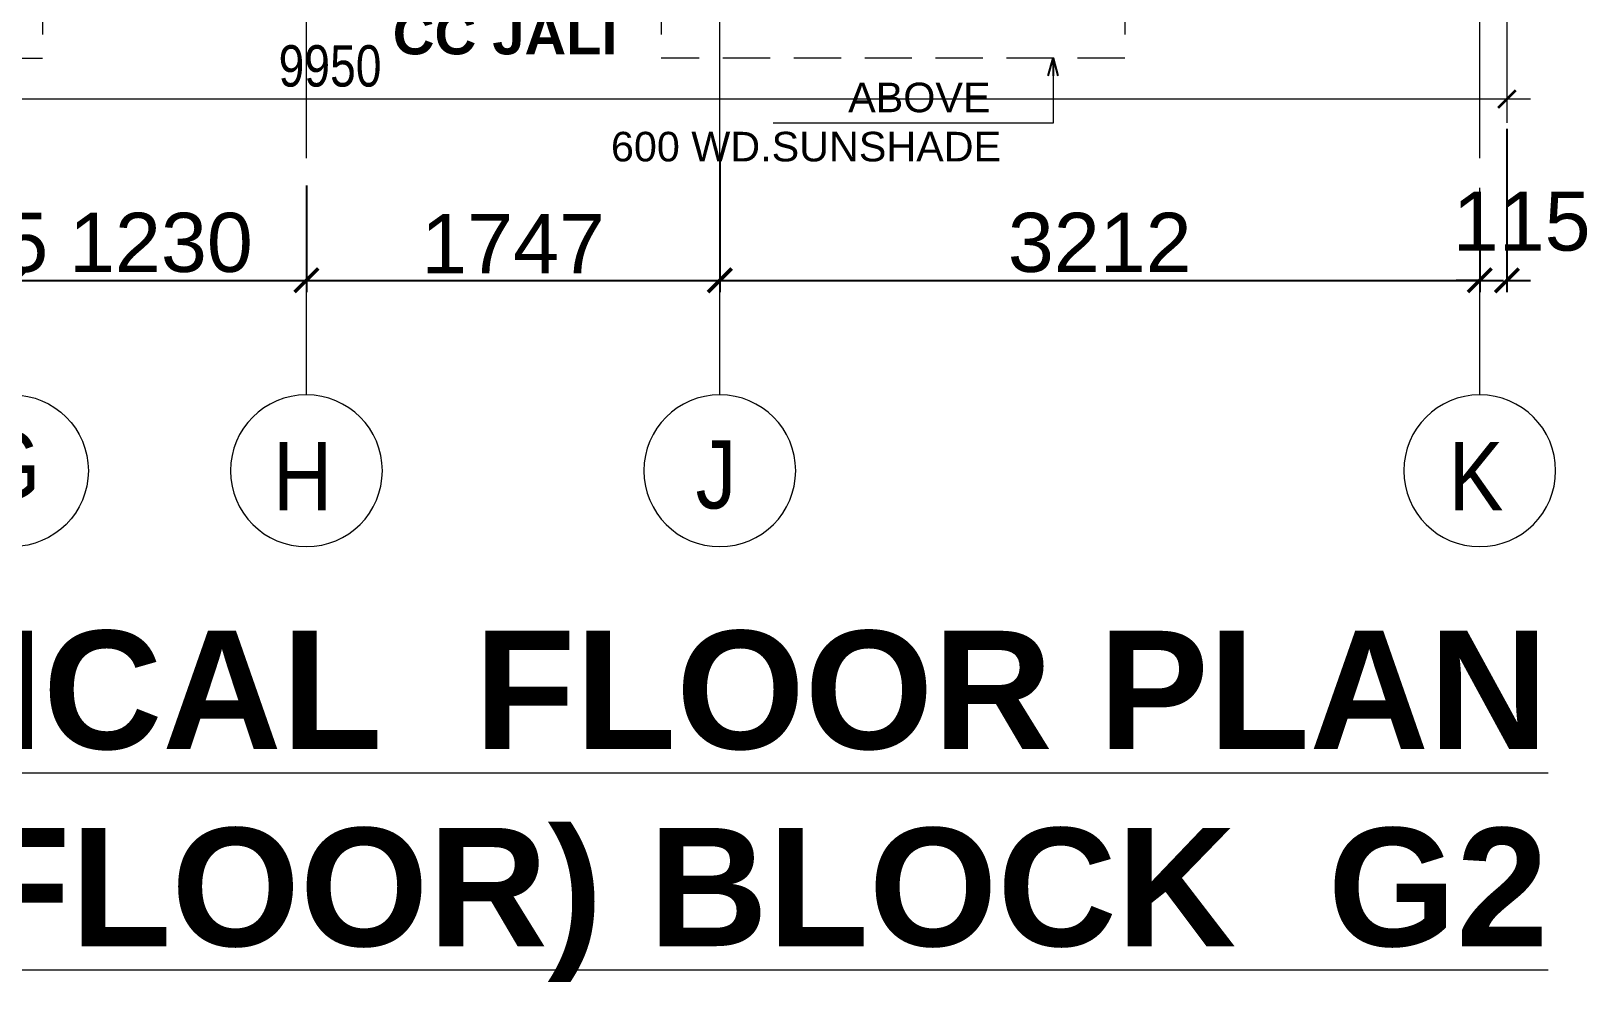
# Model space of a CAD drawing. Header units: millimetres. Extents: x -286480 to 108094, y -227925 to 10018.
# Drawn here: x -12842 to -6257, y -143050 to -139030 of the extents above; entities that cross this region are included whole.
import ezdxf
from ezdxf.enums import TextEntityAlignment as Align

# ---------------------------------------------------------------- set-up
doc = ezdxf.new("R2010")
doc.units = ezdxf.units.MM
doc.header["$LTSCALE"] = 100
doc.header["$MEASUREMENT"] = 0
doc.header["$PDMODE"] = 67
doc.linetypes.add('CENTER', pattern=[2, 1.25, -0.25, 0.25, -0.25])
doc.linetypes.add('DASHED', pattern=[0.75, 0.5, -0.25])
doc.layers.get('0').update_dxf_attribs({"lineweight": 25})
for name, color, linetype, lineweight in [('00-SAA-SHEET-TEXT', 7, 'Continuous', 15), ('A-ANNO-GRID', 251, 'CENTER', 9), ('A-ANNO-TEXT', 7, 'Continuous', 25), ('dim', 7, 'Continuous', 13), ('GRID TAB', 21, 'Continuous', 5), ('projection', 200, 'DASHED', 18), ('text', 7, 'Continuous', 9)]:
    doc.layers.add(name, color=color, linetype=linetype, lineweight=lineweight)
doc.layers.add('DIM1', color=132, linetype='Continuous')
doc.styles.add('ARIAL', font='arial.ttf', dxfattribs={"width": 0.8})
doc.styles.add('CENTURY-GOTHIC', font='GOTHIC.TTF', dxfattribs={"height": 175})
doc.styles.add('GOTHIC-TITLE', font='GOTHIC.TTF', dxfattribs={"width": 0.9, "height": 20})
doc.styles.get("Standard").update_dxf_attribs({"font": 'sanss___.ttf'})
doc.styles.add('Tower', font='arial.ttf', dxfattribs={"height": 250})
doc.dimstyles.new('1.125', dxfattribs={"dimtxt": 175, "dimasz": 75, "dimexe": 50, "dimexo": 50, "dimgap": 50, "dimtad": 1, "dimdec": 0, "dimrnd": 5, "dimzin": 0, "dimdsep": 46, "dimtxsty": 'CENTURY-GOTHIC', "dimblk": 'ARCHTICK', "dimcen": 5, "dimdle": 40, "dimclrd": 256, "dimclre": 8, "dimclrt": 213, "dimadec": 0, "dimazin": 0, "dimtfac": 1, "dimtdec": 0, "dimtofl": 0, "dimtmove": 2, "dimatfit": 2, "dimldrblk": 'OPEN30', "dimfxl": 80, "dimtolj": 1, "dimtzin": 0, "dimlwd": 15, "dimlwe": 9, "dimarcsym": 1})
doc.dimstyles.new('D 75', dxfattribs={"dimtxt": 175, "dimasz": 75, "dimexe": 100, "dimexo": 100, "dimgap": 50, "dimtad": 1, "dimdec": 0, "dimrnd": 5, "dimzin": 0, "dimdsep": 46, "dimtxsty": 'ARIAL', "dimblk": 'ARCHTICK', "dimcen": 0.09, "dimdle": 100, "dimclrd": 256, "dimclrt": 256, "dimadec": 0, "dimazin": 0, "dimtfac": 1, "dimtdec": 0, "dimtix": 1, "dimtofl": 0, "dimtmove": 1, "dimatfit": 3, "dimfxl": 135, "dimtolj": 1, "dimtzin": 0, "dimlwd": 9, "dimlwe": 9, "dimarcsym": 0})
doc.dimstyles.new('IIITD_WD_L @ 100', dxfattribs={"dimscale": 100, "dimtxt": 2.5, "dimasz": 1, "dimexe": 0.5, "dimexo": 0.25, "dimgap": 0.3, "dimtad": 1, "dimdec": 0, "dimrnd": 1, "dimzin": 0, "dimdsep": 46, "dimtxsty": 'Standard', "dimblk": 'ARCHTICK', "dimcen": 0.2, "dimdle": 1, "dimclrd": 8, "dimclre": 8, "dimadec": 0, "dimazin": 0, "dimtfac": 1, "dimtdec": 0, "dimtofl": 0, "dimtmove": 0, "dimatfit": 0, "dimfxl": 2, "dimtolj": 1, "dimtzin": 0, "dimlwd": -1, "dimlwe": -1, "dimarcsym": 0})

# ---------------------------------------------------------------- blocks, each defined once
blk = doc.blocks.new('_ArchTick')
at = {"const_width": 0.15}
blk.add_lwpolyline([(-0.5, -0.5), (0.5, 0.5)], dxfattribs=at)
blk = doc.blocks.new('*D316')
at = {"layer": 'Defpoints', "color": 0, "ltscale": 0.1, "transparency": 16777216}
for p in [(-6603.2, -138672.4, -3), (-16553.2, -138739.2, -3), (-16553.2, -139317.8)]:
    blk.add_point(p, dxfattribs=at)
at = {"layer": 'dim', "color": 0, "lineweight": 9, "ltscale": 0.1, "transparency": 16777216}
for p, q in [((-6603.2, -138772.4), (-6603.2, -139417.8)), ((-16553.2, -138839.2), (-16553.2, -139417.8))]:
    blk.add_line(p, q, dxfattribs=at)
at = {"layer": 'dim', "lineweight": 9, "ltscale": 0.1, "transparency": 16777216}
blk.add_line((-6503.2, -139317.8), (-16653.2, -139317.8), dxfattribs=at)
at = {"layer": 'dim', "lineweight": 9, "ltscale": 0.1, "transparency": 16777216, "xscale": 75, "yscale": 75, "zscale": 75, "rotation": 180}
blk.add_blockref('_ArchTick', (-16553.2, -139317.8), dxfattribs=at)
at = {"layer": 'dim', "lineweight": 9, "ltscale": 0.1, "transparency": 16777216, "xscale": 75, "yscale": 75, "zscale": 75}
blk.add_blockref('_ArchTick', (-6603.2, -139317.8), dxfattribs=at)
at = {"layer": 'dim', "ltscale": 0.1, "transparency": 16777216, "insert": (-11578.2, -139178.5), "char_height": 175, "attachment_point": 5, "style": 'ARIAL'}
blk.add_mtext('\\A1;9950', dxfattribs=at)
blk = doc.blocks.new('GRIDTAB')
at = {"layer": 'GRID TAB', "ltscale": 0.1}
blk.add_circle((4668008.8, 8270544.3), 334.3, dxfattribs=at)
at = {"layer": 'GRID TAB', "ltscale": 0.1, "style": 'GOTHIC-TITLE', "width": 0.9}
blk.add_attdef('1', text='', height=300, dxfattribs=at).set_placement((4667992.4, 8270418.2), align=Align.CENTER)
blk = doc.blocks.new('*D400')
at = {"layer": 'Defpoints', "color": 0, "ltscale": 0.5, "transparency": 16777216}
for p in [(-12908.1, -139657.8, 16.3), (-13213.2, -139783.6, 23), (-12908.1, -140084.2)]:
    blk.add_point(p, dxfattribs=at)
at = {"layer": 'DIM1', "color": 8, "ltscale": 0.5, "transparency": 16777216}
for p, q in [((-12908.1, -139682.8), (-12908.1, -140134.2)), ((-13213.2, -139808.6), (-13213.2, -140134.2)), ((-13313.2, -140084.2), (-12808.1, -140084.2))]:
    blk.add_line(p, q, dxfattribs=at)
at = {"layer": 'DIM1', "color": 8, "ltscale": 0.5, "transparency": 16777216, "xscale": 100, "yscale": 100, "zscale": 100, "rotation": 180}
blk.add_blockref('_ArchTick', (-13213.2, -140084.2), dxfattribs=at)
at = {"layer": 'DIM1', "color": 8, "ltscale": 0.5, "transparency": 16777216, "xscale": 100, "yscale": 100, "zscale": 100}
blk.add_blockref('_ArchTick', (-12908.1, -140084.2), dxfattribs=at)
at = {"layer": 'DIM1', "color": 0, "ltscale": 0.5, "transparency": 16777216, "insert": (-13060.7, -139925.2), "char_height": 250, "attachment_point": 5}
blk.add_mtext('\\A1;305', dxfattribs=at)
blk = doc.blocks.new('*D401')
at = {"layer": 'Defpoints', "color": 0, "ltscale": 0.5, "transparency": 16777216}
for p in [(-12908.1, -139657.8, 16.3), (-11678.1, -139657.8, 22.4), (-11678.1, -140084.2)]:
    blk.add_point(p, dxfattribs=at)
at = {"layer": 'DIM1', "color": 8, "ltscale": 0.5, "transparency": 16777216}
for p, q in [((-12908.1, -139682.8), (-12908.1, -140134.2)), ((-11678.1, -139682.8), (-11678.1, -140134.2)), ((-13008.1, -140084.2), (-11578.1, -140084.2))]:
    blk.add_line(p, q, dxfattribs=at)
at = {"layer": 'DIM1', "color": 8, "ltscale": 0.5, "transparency": 16777216, "xscale": 100, "yscale": 100, "zscale": 100, "rotation": 180}
blk.add_blockref('_ArchTick', (-12908.1, -140084.2), dxfattribs=at)
at = {"layer": 'DIM1', "color": 8, "ltscale": 0.5, "transparency": 16777216, "xscale": 100, "yscale": 100, "zscale": 100}
blk.add_blockref('_ArchTick', (-11678.1, -140084.2), dxfattribs=at)
at = {"layer": 'DIM1', "color": 0, "ltscale": 0.5, "transparency": 16777216, "insert": (-12293.1, -139925.2), "char_height": 250, "attachment_point": 5}
blk.add_mtext('\\A1;1230', dxfattribs=at)
blk = doc.blocks.new('*D402')
at = {"layer": 'Defpoints', "color": 0, "ltscale": 0.5, "transparency": 16777216}
for p in [(-9930.7, -139543.9, -2.6), (-11678.1, -139657.8, 22.4), (-9930.7, -140084.2)]:
    blk.add_point(p, dxfattribs=at)
at = {"layer": 'DIM1', "color": 8, "ltscale": 0.5, "transparency": 16777216}
for p, q in [((-9930.7, -139568.9), (-9930.7, -140134.2)), ((-11678.1, -139682.8), (-11678.1, -140134.2)), ((-11778.1, -140084.2), (-9830.7, -140084.2))]:
    blk.add_line(p, q, dxfattribs=at)
at = {"layer": 'DIM1', "color": 8, "ltscale": 0.5, "transparency": 16777216, "xscale": 100, "yscale": 100, "zscale": 100, "rotation": 180}
blk.add_blockref('_ArchTick', (-11678.1, -140084.2), dxfattribs=at)
at = {"layer": 'DIM1', "color": 8, "ltscale": 0.5, "transparency": 16777216, "xscale": 100, "yscale": 100, "zscale": 100}
blk.add_blockref('_ArchTick', (-9930.7, -140084.2), dxfattribs=at)
at = {"layer": 'DIM1', "color": 0, "ltscale": 0.5, "transparency": 16777216, "insert": (-10804.4, -139929.2), "char_height": 250, "attachment_point": 5}
blk.add_mtext('\\A1;1747', dxfattribs=at)
blk = doc.blocks.new('*D403')
at = {"layer": 'Defpoints', "color": 0, "ltscale": 0.5, "transparency": 16777216}
for p in [(-9930.7, -139543.9, -2.6), (-6718.2, -139725.1, -2.6), (-6718.2, -140084.2)]:
    blk.add_point(p, dxfattribs=at)
at = {"layer": 'DIM1', "color": 8, "ltscale": 0.5, "transparency": 16777216}
for p, q in [((-9930.7, -139568.9), (-9930.7, -140134.2)), ((-6718.2, -139750.1), (-6718.2, -140134.2)), ((-10030.7, -140084.2), (-6618.2, -140084.2))]:
    blk.add_line(p, q, dxfattribs=at)
at = {"layer": 'DIM1', "color": 8, "ltscale": 0.5, "transparency": 16777216, "xscale": 100, "yscale": 100, "zscale": 100, "rotation": 180}
blk.add_blockref('_ArchTick', (-9930.7, -140084.2), dxfattribs=at)
at = {"layer": 'DIM1', "color": 8, "ltscale": 0.5, "transparency": 16777216, "xscale": 100, "yscale": 100, "zscale": 100}
blk.add_blockref('_ArchTick', (-6718.2, -140084.2), dxfattribs=at)
at = {"layer": 'DIM1', "color": 0, "ltscale": 0.5, "transparency": 16777216, "insert": (-8324.5, -139925.2), "char_height": 250, "attachment_point": 5}
blk.add_mtext('\\A1;3212', dxfattribs=at)
blk = doc.blocks.new('_Open30')
at = {"color": 0, "linetype": 'ByBlock', "lineweight": -2}
for p, q in [((-1, 0.268), (0, 0)), ((0, 0), (-1, -0.268)), ((0, 0), (-1, 0))]:
    blk.add_line(p, q, dxfattribs=at)
blk = doc.blocks.new('*D415')
at = {"layer": 'Defpoints', "color": 0, "ltscale": 0.1, "transparency": 16777216}
for p in [(-6603.2, -139417.8, 44.3), (-6718.2, -139725.1, -2.6), (-6603.2, -140084.2)]:
    blk.add_point(p, dxfattribs=at)
at = {"layer": 'DIM1', "color": 8, "ltscale": 0.1, "transparency": 16777216}
for p, q in [((-6603.2, -139442.8), (-6603.2, -140134.2)), ((-6718.2, -139750.1), (-6718.2, -140134.2)), ((-6718.2, -140084.2), (-6818.2, -140084.2)), ((-6603.2, -140084.2), (-6503.2, -140084.2))]:
    blk.add_line(p, q, dxfattribs=at)
at = {"layer": 'DIM1', "color": 8, "ltscale": 0.1, "transparency": 16777216, "xscale": 100, "yscale": 100, "zscale": 100}
blk.add_blockref('_ArchTick', (-6718.2, -140084.2), dxfattribs=at)
at = {"layer": 'DIM1', "color": 8, "ltscale": 0.1, "transparency": 16777216, "xscale": 100, "yscale": 100, "zscale": 100, "rotation": 180}
blk.add_blockref('_ArchTick', (-6603.2, -140084.2), dxfattribs=at)
at = {"layer": 'DIM1', "color": 0, "ltscale": 0.1, "transparency": 16777216, "insert": (-6540.9, -139835.2), "char_height": 250, "attachment_point": 5}
blk.add_mtext('\\A1;115', dxfattribs=at)
blk = doc.blocks.new('EW')
at = {"layer": 'GRID TAB', "color": 1, "xscale": 0.9600000000000005, "yscale": 0.9600000000000005, "zscale": 0.9600000000000005}
blk.add_blockref('GRIDTAB', (-4380083.1, -8230818.9, -13.5), dxfattribs=at).add_auto_attribs({'1': 'G'})

msp = doc.modelspace()

# ---------------------------------------------------------------- linework, layer by layer
at = {"layer": 'A-ANNO-GRID', "ltscale": 5}
for p, q in [((-11678.1, -140568.1, 4.3), (-11678.1, -124321.4, 4.3)), ((-9930.7, -140568.1, -20.7), (-9930.7, -124321.9, -20.7)), ((-6718.2, -140568.1, -20.7), (-6718.2, -124321.9, -20.7))]:
    msp.add_line(p, q, dxfattribs=at)
at = {"layer": 'projection', "color": 21, "ltscale": 4}
for p, q in [((-12793, -138544.2, 23.2), (-12793, -139144.2, 23.2)), ((-10178.2, -138544.3, 25.1), (-10178.2, -139144.3, 25.1)), ((-8218.2, -138544.3, 11.7), (-8218.2, -139144.3, 11.7)), ((-16553, -139144.2, 26.7), (-12793, -139144.2, -29.8)), ((-8218.2, -139144.3, 25.1), (-10178.2, -139144.3, 25.1))]:
    msp.add_line(p, q, dxfattribs=at)

# ---------------------------------------------------------------- block references
msp.add_blockref('EW', (-114126.1, 150207.5, 11.7))
at = {"layer": 'GRID TAB', "color": 1}
ref = msp.add_blockref('GRIDTAB', (-4492966.5, 7798833.5, -8.6), dxfattribs=dict(at, xscale=-0.9600000000000005, yscale=0.9600000000000005, zscale=0.9600000000000005, rotation=180))
ref.add_attrib('1', 'H', dxfattribs={"ltscale": 0.1, "height": 288, "rotation": 360, "style": 'GOTHIC-TITLE', "width": 0.9}).set_placement((-11693.8, -141056, -8.6), align=Align.CENTER)
ref = msp.add_blockref('GRIDTAB', (-4491219.2, 7798833.5, -14.6), dxfattribs=dict(at, xscale=-0.9600000000000005, yscale=0.9600000000000005, zscale=0.9600000000000005, rotation=180))
ref.add_attrib('1', 'J', dxfattribs={"ltscale": 0.1, "height": 288, "rotation": 360, "style": 'GOTHIC-TITLE', "width": 0.9}).set_placement((-9946.5, -141048.7, -14.6), align=Align.CENTER)
ref = msp.add_blockref('GRIDTAB', (-4488006.7, 7798833.5, -8.6), dxfattribs=dict(at, xscale=-0.9600000000000005, yscale=0.9600000000000005, zscale=0.9600000000000005, rotation=180))
ref.add_attrib('1', 'K', dxfattribs={"ltscale": 0.1, "height": 288, "rotation": 360, "style": 'GOTHIC-TITLE', "width": 0.9}).set_placement((-6734, -141056, -8.6), align=Align.CENTER)

# ---------------------------------------------------------------- texts
at = {"layer": '00-SAA-SHEET-TEXT', "insert": (-6428.7, -141565.6, 4.4), "char_height": 500, "attachment_point": 3}
msp.add_mtext_dynamic_manual_height_columns('{\\fSwis721 BT|b1|i0|c0|p34;\\LTYPICAL  FLOOR PLAN\\P (1ST TO 4TH FLOOR) \\fArial|b1|i0|c0|p34;BLOCK  G2}', width=17045.272, gutter_width=1, heights=[0], dxfattribs=at)
at = {"layer": 'A-ANNO-TEXT', "insert": (-10837.9, -139042.5, 25.1), "char_height": 150, "width": 2908.602, "attachment_point": 5, "style": 'Tower'}
msp.add_mtext('{\\fArial|b1|i0|c0|p34;\\H1.1667x;CC JALI}', dxfattribs=at)
at = {"layer": 'text', "color": 40}
for s, p in [('ABOVE', (-9388, -139373.2, 38)), ('600 WD.SUNSHADE', (-10390.8, -139581.1, 38))]:
    msp.add_text(s, height=125, dxfattribs=at).set_placement(p)

# ---------------------------------------------------------------- dimensions: what is measured, and where the dimension line sits
at = {"layer": 'dim', "ltscale": 0.1}
dim = msp.add_linear_dim(base=(-16553.2, -139317.8, 26.2), p1=(-6603.2, -138672.4, 23.2), p2=(-16553.2, -138739.2, 23.2), dimstyle='D 75', dxfattribs=at)
dim.commit()
dim.dimension.update_dxf_attribs({"geometry": '*D316', "text_midpoint": (-11578.2, -139178.5, 26.2)})
at = {"layer": 'DIM1', "ltscale": 0.1}
dim = msp.add_linear_dim(base=(-6603.2, -140084.2, -18.1), p1=(-6718.2, -139725.1, -20.7), p2=(-6603.2, -139417.8, 26.2), dimstyle='IIITD_WD_L @ 100', override={"dimtmove": 1}, dxfattribs=at)
dim.commit()
dim.dimension.update_dxf_attribs({"geometry": '*D415', "text_midpoint": (-6540.9, -139994, -18.1), "dimtype": 160})
at = {"layer": 'DIM1', "ltscale": 0.5}
for base, p1, p2, picture, middle in [((-9930.7, -140084.2, -18.1), (-11678.1, -139657.8, 4.3), (-9930.7, -139543.9, -20.7), '*D402', (-10804.4, -139929.2, -18.1)), ((-6718.207, -140084.1908, -18.0896), (-9930.7046, -139543.9462, -20.7221), (-6718.207, -139725.0624, -20.7221), '*D403', (-8324.4558, -139925.247, -18.0896)), ((-11678.1, -140084.2, -18.1), (-12908.1, -139657.8, -1.8), (-11678.1, -139657.8, 4.3), '*D401', (-12293.1, -139925.2, -18.1))]:
    dim = msp.add_linear_dim(base=base, p1=p1, p2=p2, dimstyle='IIITD_WD_L @ 100', dxfattribs=at)
    dim.commit()
    dim.dimension.update_dxf_attribs({"geometry": picture, "text_midpoint": middle})
dim = msp.add_linear_dim(base=(-12908.1, -140084.2, -18.1), p1=(-13213.2, -139783.6, 4.9), p2=(-12908.1, -139657.8, -1.8), dimstyle='IIITD_WD_L @ 100', dxfattribs=at)
dim.commit()
dim.dimension.update_dxf_attribs({"geometry": '*D400', "text_midpoint": (-13060.7, -140084.2, -18.1), "dimtype": 160})

# ---------------------------------------------------------------- leaders
at = {"layer": 'text', "color": 40}
msp.add_leader([(-8522.1, -139144.3, 38.6), (-8522.1, -139420.1, 38.6), (-9705.3, -139420.1, 38.6)], dimstyle='1.125', override={"dimtad": 0, "dimfxl": 0, "dimfxlon": 1, "dimtfill": 1, "dimarcsym": 2}, dxfattribs=at)

doc.saveas('drawing.dxf')
